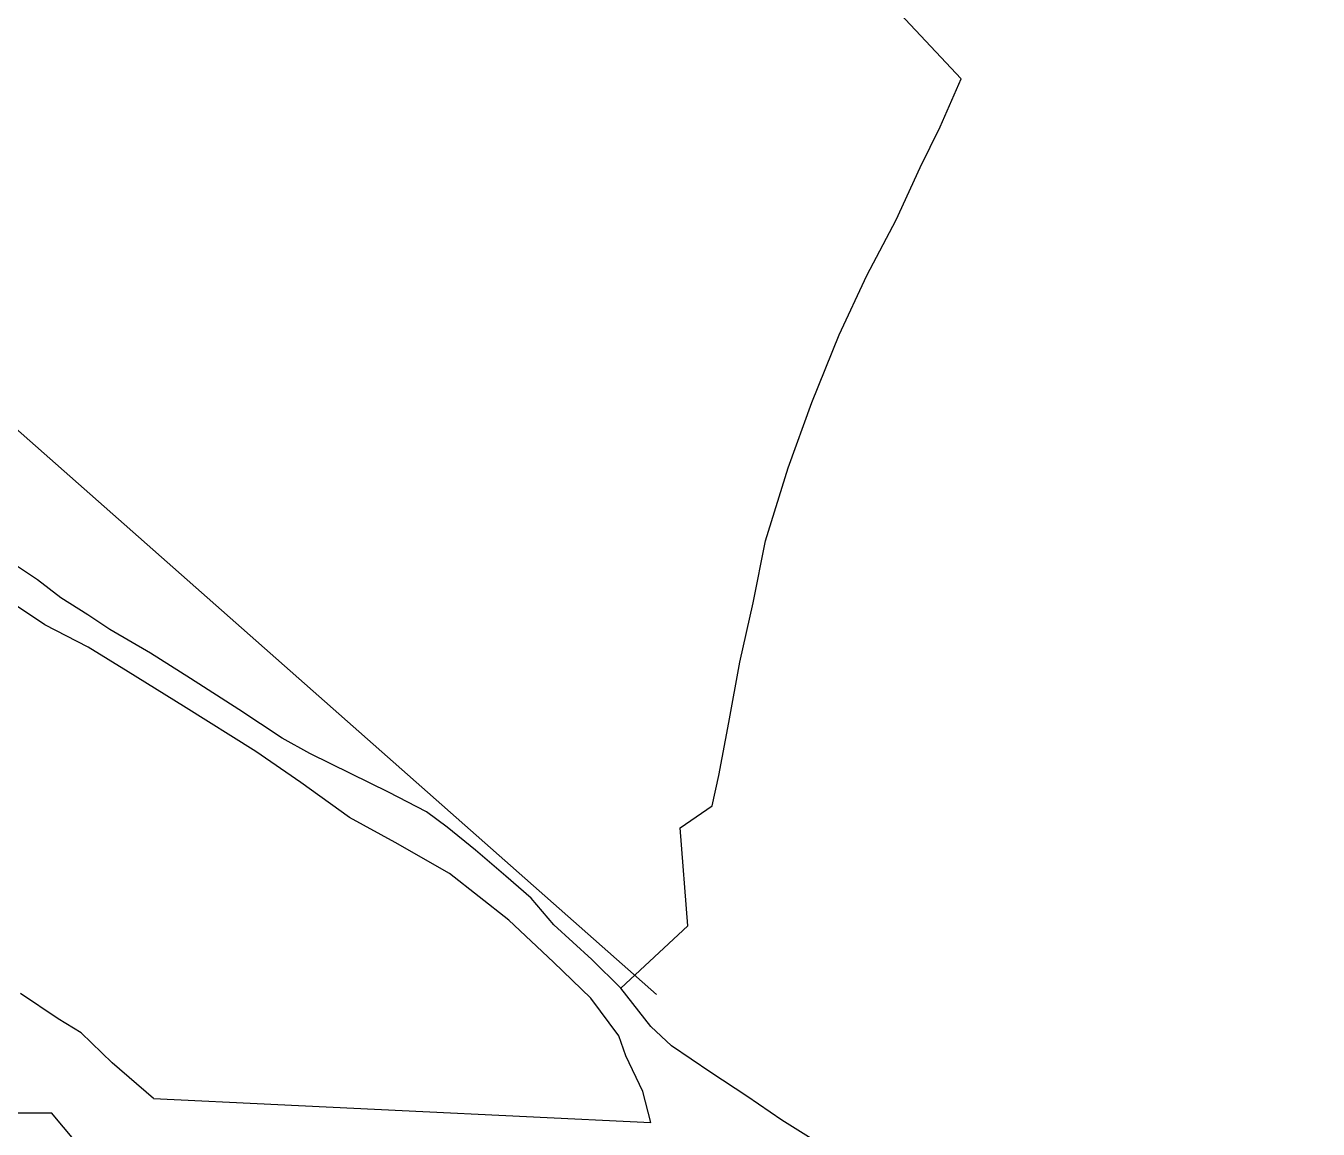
# Model space of a CAD drawing. Header units: millimetres. Extents: x 553705 to 560987, y 1303667 to 1309938.
# Drawn here: x 554528 to 555039, y 1305450 to 1305886 of the extents above; entities that cross this region are included whole.
import ezdxf

# ---------------------------------------------------------------- set-up
doc = ezdxf.new("R2010")
doc.units = ezdxf.units.MM
doc.layers.add('2', color=7, linetype='Continuous')
doc.layers.add('CVL_CUADCON_LIN', color=8, linetype='Continuous')

msp = doc.modelspace()

# ---------------------------------------------------------------- linework, layer by layer
at = {"layer": '2', "color": 1, "linetype": 'Continuous'}
for p, q in [((554578.206, 1305461.648), (554774.863, 1305452.192)), ((554663.417, 1305306.613), (554537.863, 1305455.994))]:
    msp.add_line(p, q, dxfattribs=at)
for points in [[(554763.047, 1305505.324), (554789.536, 1305529.971), (554786.461, 1305568.654), (554799.096, 1305577.408), (554801.803, 1305589.397), (554805.714, 1305610.308), (554810.112, 1305634.278), (554815.275, 1305657.745), (554820.176, 1305682.228), (554829.11, 1305711.071), (554838.574, 1305736.863), (554849.3, 1305763.682), (554860.304, 1305787.193), (554871.828, 1305809.18), (554881.329, 1305829.879), (554889.339, 1305845.983), (554897.583, 1305864.889), (554833.333, 1305933.411)], [(554763.047, 1305505.324), (554751.534, 1305516.695), (554736.45, 1305530.332), (554727.483, 1305540.959), (554717.514, 1305549.541), (554705.502, 1305559.89), (554694.26, 1305568.972), (554686.088, 1305575.022), (554671.046, 1305582.802), (554656.262, 1305590.074), (554639.948, 1305598.099), (554628.983, 1305604.127), (554611.883, 1305615.456), (554592.744, 1305627.789), (554576.923, 1305637.854), (554560.854, 1305647.154), (554552.176, 1305652.945), (554541.459, 1305659.739), (554532.264, 1305666.799), (554524.352, 1305672.087)], [(554774.863, 1305452.192), (554771.726, 1305464.391), (554765.019, 1305478.601), (554762.168, 1305486.473), (554751.138, 1305501.414), (554736.303, 1305515.561), (554718.656, 1305532.234), (554695.155, 1305550.644), (554673.731, 1305562.959), (554655.626, 1305572.753), (554636.476, 1305586.613), (554618.607, 1305598.955), (554590.03, 1305616.818), (554568.088, 1305630.402), (554552.269, 1305640.213), (554535.188, 1305648.996), (554523.957, 1305656.55)], [(553905.11, 1305514.081), (553936.782, 1305510.251), (553975.668, 1305506.727), (554013.299, 1305501.156), (554055.493, 1305496.893), (554100.73, 1305493.162), (554146.234, 1305487.651), (554188.411, 1305485.679), (554223.73, 1305483.656), (554257.807, 1305477.803), (554293.9, 1305474.258), (554327.447, 1305471.457), (554356.919, 1305470.153), (554397.068, 1305467.657), (554425.535, 1305464.817), (554453.756, 1305460.957), (554479.684, 1305458.098), (554499.511, 1305455.957), (554537.863, 1305455.994)], [(554578.206, 1305461.648), (554561.848, 1305475.784), (554549.57, 1305487.659), (554540.386, 1305493.192), (554525.581, 1305503.265)], [(555038.801, 1305308.014), (555018.059, 1305330.027), (555003.224, 1305344.174), (554989.943, 1305354.259), (554976.145, 1305365.613), (554961.339, 1305375.941), (554948.586, 1305383.229), (554935.316, 1305391.787), (554918.23, 1305401.333), (554903.438, 1305409.624), (554888.653, 1305416.897), (554874.117, 1305424.935), (554861.617, 1305432.479), (554842.489, 1305443.284), (554826.67, 1305453.095), (554812.885, 1305462.667), (554798.594, 1305471.98), (554783.024, 1305482.557), (554774.841, 1305490.134), (554763.047, 1305505.324)]]:
    msp.add_lwpolyline(points, dxfattribs=at)
at = {"layer": 'CVL_CUADCON_LIN', "color": 1, "ltscale": 0.5, "flags": 128}
msp.add_lwpolyline([(553705.094, 1306449.855), (554777.094, 1305502.855)], dxfattribs=at)

doc.saveas('drawing.dxf')
